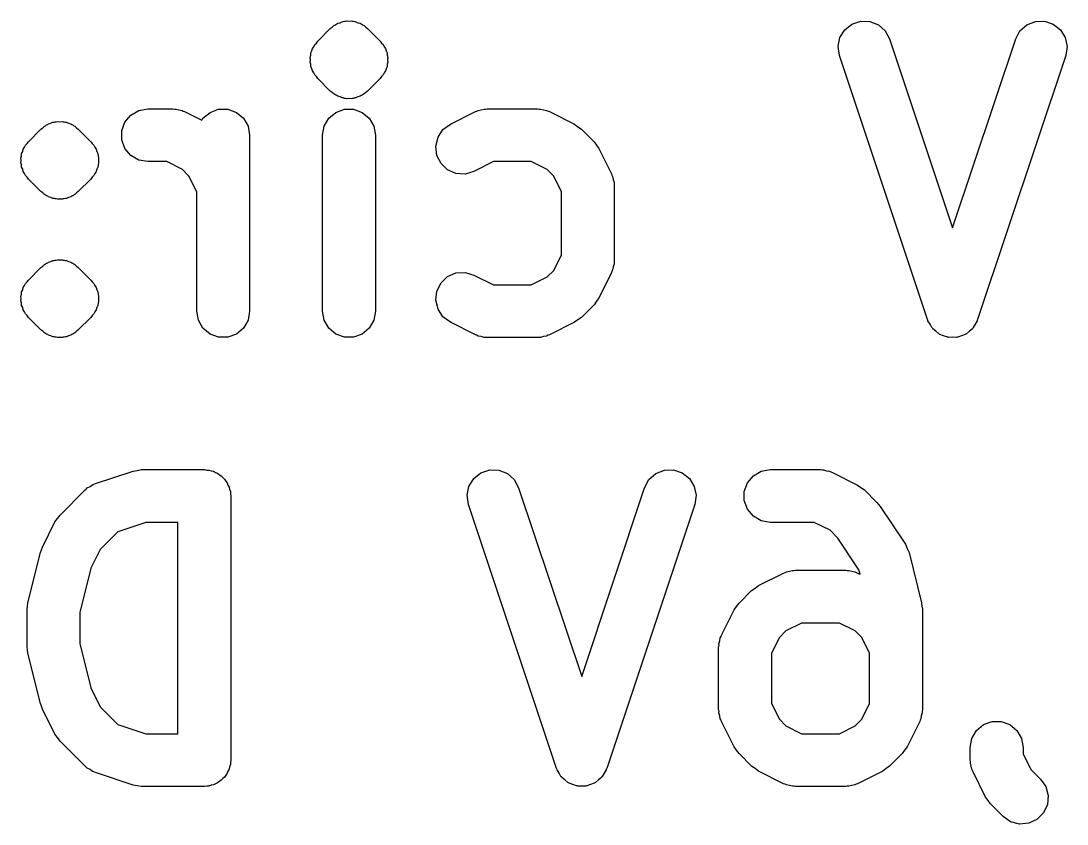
# Model space of a CAD drawing. Extents: x 92.1 to 192.1, y -135.1 to -45.9.
# Drawn here: x 162.1 to 168.04, y -80.87 to -76.3 of the extents above; entities that cross this region are included whole.
import ezdxf

# ---------------------------------------------------------------- set-up
doc = ezdxf.new("R2010")
doc.units = 0
doc.header["$MEASUREMENT"] = 0
doc.layers.add('BLACK', color=7, linetype='CONTINUOUS')

msp = doc.modelspace()

# ---------------------------------------------------------------- linework, layer by layer
at = {"layer": 'BLACK', "linetype": 'CONTINUOUS'}
for p, q in [((163.787, -76.4189), (163.858, -76.3475)), ((163.858, -76.3475), (163.869, -76.34)), ((163.869, -76.34), (163.878, -76.3307)), ((163.878, -76.3307), (163.884, -76.3279)), ((163.884, -76.3279), (163.889, -76.3237)), ((163.889, -76.3237), (163.895, -76.3214)), ((163.895, -76.3214), (163.901, -76.3176)), ((163.901, -76.3176), (163.914, -76.3142)), ((163.914, -76.3142), (163.925, -76.3087)), ((163.925, -76.3087), (163.932, -76.3081)), ((163.932, -76.3081), (163.938, -76.3058)), ((163.938, -76.3058), (163.945, -76.3058)), ((163.945, -76.3058), (163.951, -76.3041)), ((163.951, -76.3041), (163.964, -76.3053)), ((163.964, -76.3053), (163.977, -76.3041)), ((163.977, -76.3041), (163.984, -76.3058)), ((163.984, -76.3058), (163.99, -76.3058)), ((163.99, -76.3058), (163.997, -76.3081)), ((163.997, -76.3081), (164.003, -76.3087)), ((164.003, -76.3087), (164.015, -76.3142)), ((164.015, -76.3142), (164.028, -76.3176)), ((164.028, -76.3176), (164.033, -76.3214)), ((164.033, -76.3214), (164.039, -76.3237)), ((164.039, -76.3237), (164.044, -76.3279)), ((164.044, -76.3279), (164.05, -76.3307)), ((164.05, -76.3307), (164.06, -76.34)), ((164.06, -76.34), (164.07, -76.3475)), ((164.07, -76.3475), (164.142, -76.4189)), ((166.753, -76.3984), (166.781, -76.3541)), ((166.781, -76.3541), (166.821, -76.3217)), ((166.821, -76.3217), (166.871, -76.3052)), ((166.871, -76.3052), (166.923, -76.3066)), ((166.923, -76.3066), (166.971, -76.3258)), ((166.971, -76.3258), (167.01, -76.3603)), ((167.775, -76.3603), (167.814, -76.3258)), ((167.814, -76.3258), (167.863, -76.3066)), ((167.863, -76.3066), (167.915, -76.3052)), ((167.915, -76.3052), (167.964, -76.3217)), ((167.964, -76.3217), (168.005, -76.3541)), ((168.005, -76.3541), (168.032, -76.3984)), ((166.743, -76.4495), (166.753, -76.3984)), ((167.01, -76.3603), (167.035, -76.4061)), ((167.035, -76.4061), (167.393, -77.4792)), ((167.393, -77.4792), (167.751, -76.4061)), ((167.751, -76.4061), (167.775, -76.3603)), ((168.032, -76.3984), (168.043, -76.4495)), ((163.754, -76.4743), (163.757, -76.4616)), ((163.757, -76.4616), (163.764, -76.4509)), ((163.764, -76.4509), (163.77, -76.439)), ((163.77, -76.439), (163.779, -76.4297)), ((163.779, -76.4297), (163.787, -76.4189)), ((164.142, -76.4189), (164.149, -76.4297)), ((164.149, -76.4297), (164.159, -76.439)), ((164.159, -76.439), (164.164, -76.4509)), ((164.164, -76.4509), (164.172, -76.4616)), ((164.172, -76.4616), (164.175, -76.4743)), ((166.751, -76.501), (166.743, -76.4495)), ((168.043, -76.4495), (168.035, -76.501)), ((163.743, -76.5119), (163.747, -76.4993)), ((163.745, -76.525), (163.743, -76.5119)), ((163.743, -76.5381), (163.745, -76.525)), ((163.747, -76.4993), (163.748, -76.4862)), ((163.748, -76.4862), (163.754, -76.4743)), ((164.175, -76.4743), (164.181, -76.4862)), ((164.181, -76.4862), (164.182, -76.4993)), ((164.182, -76.4993), (164.185, -76.5119)), ((164.185, -76.5119), (164.184, -76.525)), ((164.184, -76.525), (164.185, -76.5381)), ((167.251, -78.001), (166.751, -76.501)), ((168.035, -76.501), (167.535, -78.001)), ((163.747, -76.5507), (163.743, -76.5381)), ((163.748, -76.5638), (163.747, -76.5507)), ((163.754, -76.5757), (163.748, -76.5638)), ((163.757, -76.5884), (163.754, -76.5757)), ((163.764, -76.5991), (163.757, -76.5884)), ((164.172, -76.5884), (164.164, -76.5991)), ((164.175, -76.5757), (164.172, -76.5884)), ((164.181, -76.5638), (164.175, -76.5757)), ((164.182, -76.5507), (164.181, -76.5638)), ((164.185, -76.5381), (164.182, -76.5507)), ((163.77, -76.611), (163.764, -76.5991)), ((163.779, -76.6203), (163.77, -76.611)), ((163.787, -76.6311), (163.779, -76.6203)), ((163.858, -76.7025), (163.787, -76.6311)), ((164.142, -76.6311), (164.07, -76.7025)), ((164.149, -76.6203), (164.142, -76.6311)), ((164.159, -76.611), (164.149, -76.6203)), ((164.164, -76.5991), (164.159, -76.611)), ((163.869, -76.71), (163.858, -76.7025)), ((163.878, -76.7193), (163.869, -76.71)), ((164.06, -76.71), (164.05, -76.7193)), ((164.07, -76.7025), (164.06, -76.71)), ((163.884, -76.7221), (163.878, -76.7193)), ((163.889, -76.7263), (163.884, -76.7221)), ((163.895, -76.7286), (163.889, -76.7263)), ((163.901, -76.7324), (163.895, -76.7286)), ((163.914, -76.7358), (163.901, -76.7324)), ((163.925, -76.7413), (163.914, -76.7358)), ((163.932, -76.7419), (163.925, -76.7413)), ((163.938, -76.7441), (163.932, -76.7419)), ((163.945, -76.7441), (163.938, -76.7441)), ((163.951, -76.7459), (163.945, -76.7441)), ((163.964, -76.7447), (163.951, -76.7459)), ((163.977, -76.7459), (163.964, -76.7447)), ((163.984, -76.7441), (163.977, -76.7459)), ((163.99, -76.7441), (163.984, -76.7441)), ((163.997, -76.7419), (163.99, -76.7441)), ((164.003, -76.7413), (163.997, -76.7419)), ((164.015, -76.7358), (164.003, -76.7413)), ((164.028, -76.7324), (164.015, -76.7358)), ((164.033, -76.7286), (164.028, -76.7324)), ((164.039, -76.7263), (164.033, -76.7286)), ((164.044, -76.7221), (164.039, -76.7263)), ((164.05, -76.7193), (164.044, -76.7221)), ((162.725, -76.8387), (162.77, -76.8126)), ((162.77, -76.8126), (162.821, -76.8036)), ((162.821, -76.8036), (162.964, -76.8036)), ((162.964, -76.8036), (162.973, -76.8051)), ((162.973, -76.8051), (162.981, -76.8046)), ((162.981, -76.8046), (162.998, -76.8096)), ((162.998, -76.8096), (163.016, -76.8126)), ((163.016, -76.8126), (163.023, -76.8169)), ((163.023, -76.8169), (163.031, -76.8194)), ((163.031, -76.8194), (163.129, -76.8681)), ((163.135, -76.8572), (163.175, -76.8237)), ((163.175, -76.8237), (163.224, -76.8058)), ((163.224, -76.8058), (163.276, -76.8058)), ((163.276, -76.8058), (163.325, -76.8237)), ((163.325, -76.8237), (163.365, -76.8572)), ((163.849, -76.8572), (163.889, -76.8237)), ((163.889, -76.8237), (163.938, -76.8058)), ((163.938, -76.8058), (163.99, -76.8058)), ((163.99, -76.8058), (164.039, -76.8237)), ((164.039, -76.8237), (164.079, -76.8572)), ((164.54, -76.8908), (164.683, -76.8194)), ((164.683, -76.8194), (164.691, -76.8169)), ((164.691, -76.8169), (164.699, -76.8126)), ((164.699, -76.8126), (164.716, -76.8096)), ((164.716, -76.8096), (164.733, -76.8046)), ((164.733, -76.8046), (164.741, -76.8051)), ((164.741, -76.8051), (164.75, -76.8036)), ((164.75, -76.8036), (165.036, -76.8036)), ((165.036, -76.8036), (165.044, -76.8051)), ((165.044, -76.8051), (165.053, -76.8046)), ((165.053, -76.8046), (165.07, -76.8096)), ((165.07, -76.8096), (165.087, -76.8126)), ((165.087, -76.8126), (165.095, -76.8169)), ((165.095, -76.8169), (165.103, -76.8194)), ((165.103, -76.8194), (165.246, -76.8908)), ((162.253, -76.8928), (162.258, -76.8891)), ((162.258, -76.8891), (162.271, -76.8857)), ((162.271, -76.8857), (162.283, -76.8801)), ((162.283, -76.8801), (162.289, -76.8795)), ((162.289, -76.8795), (162.295, -76.8773)), ((162.295, -76.8773), (162.302, -76.8773)), ((162.302, -76.8773), (162.308, -76.8756)), ((162.308, -76.8756), (162.321, -76.8767)), ((162.321, -76.8767), (162.335, -76.8756)), ((162.335, -76.8756), (162.341, -76.8773)), ((162.341, -76.8773), (162.347, -76.8773)), ((162.347, -76.8773), (162.354, -76.8795)), ((162.354, -76.8795), (162.36, -76.8801)), ((162.36, -76.8801), (162.372, -76.8857)), ((162.372, -76.8857), (162.385, -76.8891)), ((162.385, -76.8891), (162.39, -76.8928)), ((162.674, -76.9275), (162.692, -76.8786)), ((162.692, -76.8786), (162.725, -76.8387)), ((163.129, -76.8681), (163.135, -76.8572)), ((163.365, -76.8572), (163.391, -76.9023)), ((163.823, -76.9023), (163.849, -76.8572)), ((164.079, -76.8572), (164.105, -76.9023)), ((162.144, -76.9904), (162.215, -76.9189)), ((162.215, -76.9189), (162.226, -76.9114)), ((162.226, -76.9114), (162.235, -76.9021)), ((162.235, -76.9021), (162.241, -76.8993)), ((162.241, -76.8993), (162.246, -76.8951)), ((162.246, -76.8951), (162.253, -76.8928)), ((162.39, -76.8928), (162.396, -76.8951)), ((162.396, -76.8951), (162.401, -76.8993)), ((162.401, -76.8993), (162.407, -76.9021)), ((162.407, -76.9021), (162.417, -76.9114)), ((162.417, -76.9114), (162.427, -76.9189)), ((162.427, -76.9189), (162.499, -76.9904)), ((162.674, -76.9796), (162.674, -76.9275)), ((163.391, -76.9023), (163.4, -76.9536)), ((163.814, -76.9536), (163.823, -76.9023)), ((164.105, -76.9023), (164.114, -76.9536)), ((164.47, -76.9653), (164.498, -76.9219)), ((164.498, -76.9219), (164.54, -76.8908)), ((165.246, -76.8908), (165.265, -76.9051)), ((165.265, -76.9051), (165.285, -76.9189)), ((165.285, -76.9189), (165.356, -76.9904)), ((162.127, -77.0104), (162.136, -77.0011)), ((162.136, -77.0011), (162.144, -76.9904)), ((162.499, -76.9904), (162.506, -77.0011)), ((162.506, -77.0011), (162.516, -77.0104)), ((162.692, -77.0286), (162.674, -76.9796)), ((163.4, -76.9536), (163.4, -77.9536)), ((163.814, -77.9536), (163.814, -76.9536)), ((164.114, -76.9536), (164.114, -77.9536)), ((164.457, -77.016), (164.47, -76.9653)), ((165.356, -76.9904), (165.37, -77.01)), ((162.104, -77.0707), (162.105, -77.0576)), ((162.105, -77.0576), (162.111, -77.0457)), ((162.111, -77.0457), (162.114, -77.033)), ((162.114, -77.033), (162.122, -77.0223)), ((162.122, -77.0223), (162.127, -77.0104)), ((162.516, -77.0104), (162.521, -77.0223)), ((162.521, -77.0223), (162.529, -77.033)), ((162.529, -77.033), (162.532, -77.0457)), ((162.532, -77.0457), (162.538, -77.0576)), ((162.538, -77.0576), (162.539, -77.0707)), ((162.725, -77.0685), (162.692, -77.0286)), ((164.463, -77.0678), (164.457, -77.016)), ((165.37, -77.01), (165.384, -77.0293)), ((165.384, -77.0293), (165.456, -77.1722)), ((162.101, -77.0834), (162.104, -77.0707)), ((162.102, -77.0964), (162.101, -77.0834)), ((162.101, -77.1095), (162.102, -77.0964)), ((162.104, -77.1222), (162.101, -77.1095)), ((162.105, -77.1353), (162.104, -77.1222)), ((162.539, -77.1222), (162.538, -77.1352)), ((162.539, -77.0707), (162.542, -77.0834)), ((162.542, -77.1095), (162.539, -77.1222)), ((162.542, -77.0834), (162.541, -77.0964)), ((162.541, -77.0964), (162.542, -77.1095)), ((162.77, -77.0945), (162.725, -77.0685)), ((162.821, -77.1036), (162.77, -77.0945)), ((162.929, -77.1036), (162.821, -77.1036)), ((163.018, -77.1483), (162.929, -77.1036)), ((164.487, -77.1144), (164.463, -77.0678)), ((164.524, -77.1502), (164.487, -77.1144)), ((164.785, -77.1036), (164.674, -77.1592)), ((165, -77.1036), (164.785, -77.1036)), ((165.09, -77.1483), (165, -77.1036)), ((162.111, -77.1471), (162.105, -77.1353)), ((162.114, -77.1598), (162.111, -77.1471)), ((162.122, -77.1706), (162.114, -77.1598)), ((162.127, -77.1825), (162.122, -77.1706)), ((162.136, -77.1917), (162.127, -77.1825)), ((162.516, -77.1825), (162.506, -77.1917)), ((162.521, -77.1706), (162.516, -77.1825)), ((162.529, -77.1598), (162.521, -77.1706)), ((162.532, -77.1471), (162.529, -77.1598)), ((162.538, -77.1352), (162.532, -77.1471)), ((163.055, -77.1853), (163.018, -77.1483)), ((163.1, -77.2747), (163.055, -77.1853)), ((164.572, -77.1709), (164.524, -77.1502)), ((164.624, -77.174), (164.572, -77.1709)), ((164.674, -77.1592), (164.624, -77.174)), ((165.127, -77.1853), (165.09, -77.1483)), ((165.171, -77.2747), (165.127, -77.1853)), ((165.456, -77.1722), (165.458, -77.1805)), ((165.458, -77.1805), (165.462, -77.188)), ((162.144, -77.2025), (162.136, -77.1917)), ((162.215, -77.2739), (162.144, -77.2025)), ((162.499, -77.2025), (162.427, -77.2739)), ((162.506, -77.1917), (162.499, -77.2025)), ((165.462, -77.188), (165.465, -77.2053)), ((165.465, -77.2053), (165.47, -77.2221)), ((165.47, -77.2221), (165.47, -77.2308)), ((165.47, -77.2308), (165.471, -77.2393)), ((165.471, -77.2393), (165.471, -77.6679)), ((162.226, -77.2814), (162.215, -77.2739)), ((162.235, -77.2907), (162.226, -77.2814)), ((162.241, -77.2935), (162.235, -77.2907)), ((162.246, -77.2978), (162.241, -77.2935)), ((162.253, -77.3), (162.246, -77.2978)), ((162.258, -77.3038), (162.253, -77.3)), ((162.271, -77.3072), (162.258, -77.3038)), ((162.385, -77.3038), (162.372, -77.3072)), ((162.39, -77.3), (162.385, -77.3038)), ((162.396, -77.2978), (162.39, -77.3)), ((162.401, -77.2935), (162.396, -77.2978)), ((162.407, -77.2907), (162.401, -77.2935)), ((162.417, -77.2815), (162.407, -77.2907)), ((162.427, -77.2739), (162.417, -77.2815)), ((163.1, -77.9536), (163.1, -77.2747)), ((165.171, -77.6324), (165.171, -77.2747)), ((162.283, -77.3127), (162.271, -77.3072)), ((162.289, -77.3133), (162.283, -77.3127)), ((162.295, -77.3156), (162.289, -77.3133)), ((162.302, -77.3156), (162.295, -77.3156)), ((162.308, -77.3173), (162.302, -77.3156)), ((162.321, -77.3161), (162.308, -77.3173)), ((162.335, -77.3173), (162.321, -77.3161)), ((162.341, -77.3156), (162.335, -77.3173)), ((162.347, -77.3156), (162.341, -77.3156)), ((162.354, -77.3133), (162.347, -77.3156)), ((162.36, -77.3127), (162.354, -77.3133)), ((162.372, -77.3072), (162.36, -77.3127)), ((162.302, -77.663), (162.308, -77.6613)), ((162.308, -77.6613), (162.321, -77.6624)), ((162.321, -77.6624), (162.335, -77.6613)), ((162.335, -77.6613), (162.341, -77.663)), ((165.127, -77.7219), (165.171, -77.6324)), ((162.144, -77.7761), (162.215, -77.7046)), ((162.215, -77.7046), (162.226, -77.6971)), ((162.226, -77.6971), (162.235, -77.6878)), ((162.235, -77.6878), (162.241, -77.6851)), ((162.241, -77.6851), (162.246, -77.6808)), ((162.246, -77.6808), (162.253, -77.6786)), ((162.253, -77.6786), (162.258, -77.6748)), ((162.258, -77.6748), (162.271, -77.6714)), ((162.271, -77.6714), (162.283, -77.6658)), ((162.283, -77.6658), (162.289, -77.6653)), ((162.289, -77.6653), (162.295, -77.663)), ((162.295, -77.663), (162.302, -77.663)), ((162.341, -77.663), (162.347, -77.663)), ((162.347, -77.663), (162.354, -77.6653)), ((162.354, -77.6653), (162.36, -77.6658)), ((162.36, -77.6658), (162.372, -77.6714)), ((162.372, -77.6714), (162.385, -77.6748)), ((162.385, -77.6748), (162.39, -77.6786)), ((162.39, -77.6786), (162.396, -77.6808)), ((162.396, -77.6808), (162.401, -77.6851)), ((162.401, -77.6851), (162.407, -77.6878)), ((162.407, -77.6878), (162.417, -77.6971)), ((162.417, -77.6971), (162.427, -77.7046)), ((162.427, -77.7046), (162.499, -77.7761)), ((165.462, -77.7192), (165.458, -77.7267)), ((165.465, -77.7019), (165.462, -77.7192)), ((165.47, -77.685), (165.465, -77.7019)), ((165.471, -77.6679), (165.47, -77.6764)), ((165.47, -77.6764), (165.47, -77.685)), ((162.136, -77.7868), (162.144, -77.7761)), ((162.499, -77.7761), (162.506, -77.7868)), ((164.487, -77.7928), (164.524, -77.757)), ((164.524, -77.757), (164.572, -77.7362)), ((164.572, -77.7362), (164.624, -77.7331)), ((164.624, -77.7331), (164.674, -77.748)), ((164.674, -77.748), (164.785, -77.8036)), ((165, -77.8036), (165.09, -77.7589)), ((165.09, -77.7589), (165.127, -77.7219)), ((165.456, -77.7349), (165.384, -77.8778)), ((165.458, -77.7267), (165.456, -77.7349)), ((162.105, -77.8433), (162.111, -77.8314)), ((162.111, -77.8314), (162.114, -77.8187)), ((162.114, -77.8187), (162.122, -77.808)), ((162.122, -77.808), (162.127, -77.7961)), ((162.127, -77.7961), (162.136, -77.7868)), ((162.506, -77.7868), (162.516, -77.7961)), ((162.516, -77.7961), (162.521, -77.808)), ((162.521, -77.808), (162.529, -77.8187)), ((162.529, -77.8187), (162.532, -77.8314)), ((162.532, -77.8314), (162.538, -77.8433)), ((164.457, -77.8911), (164.463, -77.8394)), ((164.463, -77.8394), (164.487, -77.7928)), ((164.785, -77.8036), (165, -77.8036)), ((162.101, -77.8691), (162.104, -77.8564)), ((162.102, -77.8821), (162.101, -77.8691)), ((162.101, -77.8952), (162.102, -77.8821)), ((162.104, -77.9079), (162.101, -77.8952)), ((162.104, -77.8564), (162.105, -77.8433)), ((162.538, -77.8433), (162.539, -77.8564)), ((162.539, -77.8564), (162.542, -77.8691)), ((162.542, -77.8952), (162.539, -77.9079)), ((162.542, -77.8691), (162.541, -77.8821)), ((162.541, -77.8821), (162.542, -77.8952)), ((164.47, -77.9418), (164.457, -77.8911)), ((165.37, -77.8971), (165.356, -77.9168)), ((165.384, -77.8778), (165.37, -77.8971)), ((162.105, -77.921), (162.104, -77.9079)), ((162.111, -77.9329), (162.105, -77.921)), ((162.114, -77.9455), (162.111, -77.9329)), ((162.122, -77.9563), (162.114, -77.9455)), ((162.127, -77.9682), (162.122, -77.9563)), ((162.521, -77.9563), (162.516, -77.9682)), ((162.529, -77.9455), (162.521, -77.9563)), ((162.532, -77.9329), (162.529, -77.9455)), ((162.538, -77.921), (162.532, -77.9329)), ((162.539, -77.9079), (162.538, -77.921)), ((163.109, -78.0049), (163.1, -77.9536)), ((163.4, -77.9536), (163.391, -78.0049)), ((163.823, -78.0049), (163.814, -77.9536)), ((164.114, -77.9536), (164.105, -78.0049)), ((164.498, -77.9853), (164.47, -77.9418)), ((165.356, -77.9168), (165.285, -77.9882)), ((162.136, -77.9775), (162.127, -77.9682)), ((162.144, -77.9882), (162.136, -77.9775)), ((162.215, -78.0596), (162.144, -77.9882)), ((162.499, -77.9882), (162.427, -78.0596)), ((162.506, -77.9775), (162.499, -77.9882)), ((162.516, -77.9682), (162.506, -77.9775)), ((163.135, -78.05), (163.109, -78.0049)), ((163.391, -78.0049), (163.365, -78.05)), ((163.849, -78.05), (163.823, -78.0049)), ((164.105, -78.0049), (164.079, -78.05)), ((164.54, -78.0163), (164.498, -77.9853)), ((164.683, -78.0877), (164.54, -78.0163)), ((165.246, -78.0163), (165.103, -78.0877)), ((165.265, -78.002), (165.246, -78.0163)), ((165.285, -77.9882), (165.265, -78.002)), ((167.253, -78.0046), (167.251, -78.001)), ((167.253, -78.0087), (167.253, -78.0046)), ((167.265, -78.0275), (167.253, -78.0087)), ((167.532, -78.0087), (167.521, -78.0275)), ((167.533, -78.0046), (167.532, -78.0087)), ((167.535, -78.001), (167.533, -78.0046)), ((162.226, -78.0672), (162.215, -78.0596)), ((162.235, -78.0764), (162.226, -78.0672)), ((162.241, -78.0792), (162.235, -78.0764)), ((162.407, -78.0764), (162.401, -78.0792)), ((162.417, -78.0672), (162.407, -78.0764)), ((162.427, -78.0596), (162.417, -78.0672)), ((163.175, -78.0835), (163.135, -78.05)), ((163.365, -78.05), (163.325, -78.0835)), ((163.889, -78.0835), (163.849, -78.05)), ((164.079, -78.05), (164.039, -78.0835)), ((167.275, -78.0468), (167.265, -78.0275)), ((167.278, -78.0496), (167.275, -78.0468)), ((167.281, -78.0531), (167.278, -78.0496)), ((167.298, -78.0668), (167.281, -78.0531)), ((167.314, -78.0814), (167.298, -78.0668)), ((167.488, -78.0668), (167.471, -78.0814)), ((167.505, -78.0531), (167.488, -78.0668)), ((167.507, -78.0496), (167.505, -78.0531)), ((167.51, -78.0468), (167.507, -78.0496)), ((167.521, -78.0275), (167.51, -78.0468)), ((162.246, -78.0835), (162.241, -78.0792)), ((162.253, -78.0857), (162.246, -78.0835)), ((162.258, -78.0895), (162.253, -78.0857)), ((162.271, -78.0929), (162.258, -78.0895)), ((162.283, -78.0985), (162.271, -78.0929)), ((162.289, -78.099), (162.283, -78.0985)), ((162.295, -78.1013), (162.289, -78.099)), ((162.302, -78.1013), (162.295, -78.1013)), ((162.308, -78.103), (162.302, -78.1013)), ((162.321, -78.1019), (162.308, -78.103)), ((162.335, -78.103), (162.321, -78.1019)), ((162.341, -78.1013), (162.335, -78.103)), ((162.347, -78.1013), (162.341, -78.1013)), ((162.354, -78.099), (162.347, -78.1013)), ((162.36, -78.0985), (162.354, -78.099)), ((162.372, -78.0929), (162.36, -78.0985)), ((162.385, -78.0895), (162.372, -78.0929)), ((162.39, -78.0857), (162.385, -78.0895)), ((162.396, -78.0835), (162.39, -78.0857)), ((162.401, -78.0792), (162.396, -78.0835)), ((163.224, -78.1013), (163.175, -78.0835)), ((163.276, -78.1013), (163.224, -78.1013)), ((163.325, -78.0835), (163.276, -78.1013)), ((163.938, -78.1013), (163.889, -78.0835)), ((163.99, -78.1013), (163.938, -78.1013)), ((164.039, -78.0835), (163.99, -78.1013)), ((164.691, -78.0902), (164.683, -78.0877)), ((164.699, -78.0945), (164.691, -78.0902)), ((164.716, -78.0976), (164.699, -78.0945)), ((164.733, -78.1026), (164.716, -78.0976)), ((164.741, -78.1021), (164.733, -78.1026)), ((164.75, -78.1036), (164.741, -78.1021)), ((165.036, -78.1036), (164.75, -78.1036)), ((165.044, -78.1021), (165.036, -78.1036)), ((165.053, -78.1026), (165.044, -78.1021)), ((165.07, -78.0976), (165.053, -78.1026)), ((165.087, -78.0945), (165.07, -78.0976)), ((165.095, -78.0902), (165.087, -78.0945)), ((165.103, -78.0877), (165.095, -78.0902)), ((167.318, -78.0829), (167.314, -78.0814)), ((167.321, -78.0855), (167.318, -78.0829)), ((167.342, -78.0924), (167.321, -78.0855)), ((167.363, -78.1005), (167.342, -78.0924)), ((167.367, -78.1006), (167.363, -78.1005)), ((167.371, -78.1019), (167.367, -78.1006)), ((167.393, -78.1013), (167.371, -78.1019)), ((167.415, -78.1019), (167.393, -78.1013)), ((167.419, -78.1006), (167.415, -78.1019)), ((167.423, -78.1005), (167.419, -78.1006)), ((167.443, -78.0924), (167.423, -78.1005)), ((167.464, -78.0855), (167.443, -78.0924)), ((167.468, -78.0829), (167.464, -78.0855)), ((167.471, -78.0814), (167.468, -78.0829)), ((162.524, -78.9327), (162.738, -78.8613)), ((162.738, -78.8613), (162.762, -78.8577)), ((162.762, -78.8577), (162.786, -78.8536)), ((162.786, -78.8536), (163.143, -78.8536)), ((163.143, -78.8536), (163.156, -78.8558)), ((163.156, -78.8558), (163.169, -78.8558)), ((163.169, -78.8558), (163.181, -78.8603)), ((163.181, -78.8603), (163.194, -78.8626)), ((163.194, -78.8626), (163.206, -78.8692)), ((163.206, -78.8692), (163.218, -78.8737)), ((163.218, -78.8737), (163.228, -78.8821)), ((163.228, -78.8821), (163.239, -78.8887)), ((163.239, -78.8887), (163.248, -78.8987)), ((163.248, -78.8987), (163.258, -78.9072)), ((163.258, -78.9072), (163.264, -78.9185)), ((164.646, -78.9484), (164.673, -78.904)), ((164.673, -78.904), (164.714, -78.8717)), ((164.714, -78.8717), (164.764, -78.8552)), ((164.764, -78.8552), (164.816, -78.8566)), ((164.816, -78.8566), (164.864, -78.8758)), ((164.864, -78.8758), (164.903, -78.9103)), ((165.668, -78.9103), (165.707, -78.8758)), ((165.707, -78.8758), (165.756, -78.8566)), ((165.756, -78.8566), (165.808, -78.8552)), ((165.808, -78.8552), (165.857, -78.8717)), ((165.857, -78.8717), (165.898, -78.904)), ((165.898, -78.904), (165.925, -78.9484)), ((166.227, -78.9286), (166.261, -78.8887)), ((166.261, -78.8887), (166.306, -78.8626)), ((166.306, -78.8626), (166.357, -78.8536)), ((166.357, -78.8536), (166.643, -78.8536)), ((166.643, -78.8536), (166.651, -78.8551)), ((166.651, -78.8551), (166.66, -78.8546)), ((166.66, -78.8546), (166.677, -78.8596)), ((166.677, -78.8596), (166.694, -78.8626)), ((166.694, -78.8626), (166.702, -78.8669)), ((166.702, -78.8669), (166.71, -78.8694)), ((166.71, -78.8694), (166.853, -78.9408)), ((162.323, -79.1118), (162.465, -78.9689)), ((162.465, -78.9689), (162.472, -78.964)), ((162.472, -78.964), (162.478, -78.9575)), ((162.478, -78.9575), (162.494, -78.9491)), ((162.494, -78.9491), (162.508, -78.9391)), ((162.508, -78.9391), (162.516, -78.9368)), ((162.516, -78.9368), (162.524, -78.9327)), ((163.264, -78.9185), (163.273, -78.9286)), ((163.273, -78.9286), (163.277, -78.9409)), ((163.277, -78.9409), (163.284, -78.9523)), ((163.284, -78.9523), (163.286, -78.9652)), ((163.286, -78.9652), (163.291, -78.9775)), ((164.636, -78.9995), (164.646, -78.9484)), ((164.903, -78.9103), (164.928, -78.9561)), ((164.928, -78.9561), (165.286, -80.0292)), ((165.286, -80.0292), (165.643, -78.9561)), ((165.643, -78.9561), (165.668, -78.9103)), ((165.925, -78.9484), (165.936, -78.9995)), ((166.209, -78.9775), (166.227, -78.9286)), ((166.853, -78.9408), (166.872, -78.9551)), ((166.872, -78.9551), (166.892, -78.9689)), ((166.892, -78.9689), (166.963, -79.0404)), ((163.291, -78.9775), (163.291, -78.9906)), ((163.291, -78.9906), (163.293, -79.0036)), ((163.293, -79.0036), (163.293, -80.5036)), ((164.643, -79.051), (164.636, -78.9995)), ((165.936, -78.9995), (165.928, -79.051)), ((166.209, -79.0296), (166.209, -78.9775)), ((165.143, -80.551), (164.643, -79.051)), ((165.928, -79.051), (165.428, -80.551)), ((166.227, -79.0786), (166.209, -79.0296)), ((166.261, -79.1185), (166.227, -79.0786)), ((166.963, -79.0404), (166.972, -79.0525)), ((166.972, -79.0525), (166.982, -79.0632)), ((166.982, -79.0632), (167.125, -79.2775)), ((162.294, -79.1508), (162.309, -79.1315)), ((162.309, -79.1315), (162.323, -79.1118)), ((166.306, -79.1445), (166.261, -79.1185)), ((166.357, -79.1536), (166.306, -79.1445)), ((162.223, -79.2936), (162.294, -79.1508)), ((162.652, -79.2061), (162.552, -79.3067)), ((162.81, -79.1536), (162.652, -79.2061)), ((162.993, -79.1536), (162.81, -79.1536)), ((162.993, -80.3536), (162.993, -79.1536)), ((166.607, -79.1536), (166.357, -79.1536)), ((166.697, -79.1983), (166.607, -79.1536)), ((166.741, -79.242), (166.697, -79.1983)), ((166.861, -79.4223), (166.741, -79.242)), ((162.14, -79.61), (162.212, -79.3243)), ((162.212, -79.3243), (162.218, -79.3094)), ((162.218, -79.3094), (162.223, -79.2936)), ((162.552, -79.3067), (162.499, -79.4131)), ((167.125, -79.2775), (167.135, -79.3009)), ((167.135, -79.3009), (167.146, -79.3243)), ((167.146, -79.3243), (167.217, -79.61)), ((162.499, -79.4131), (162.436, -79.6649)), ((166.29, -79.5123), (166.433, -79.4408)), ((166.433, -79.4408), (166.441, -79.4384)), ((166.441, -79.4384), (166.449, -79.434)), ((166.449, -79.434), (166.466, -79.431)), ((166.466, -79.431), (166.483, -79.426)), ((166.483, -79.426), (166.491, -79.4265)), ((166.491, -79.4265), (166.5, -79.425)), ((166.5, -79.425), (166.786, -79.425)), ((166.786, -79.425), (166.794, -79.4265)), ((166.794, -79.4265), (166.803, -79.426)), ((166.803, -79.426), (166.82, -79.431)), ((166.82, -79.431), (166.837, -79.434)), ((166.837, -79.434), (166.845, -79.4384)), ((166.845, -79.4384), (166.853, -79.4408)), ((166.853, -79.4408), (166.867, -79.448)), ((166.867, -79.448), (166.861, -79.4223)), ((166.18, -79.6118), (166.251, -79.5404)), ((166.251, -79.5404), (166.271, -79.5266)), ((166.271, -79.5266), (166.29, -79.5123)), ((162.139, -79.6284), (162.14, -79.61)), ((166.166, -79.6315), (166.18, -79.6118)), ((167.217, -79.61), (167.218, -79.6284)), ((162.136, -79.6464), (162.139, -79.6284)), ((162.136, -79.8607), (162.136, -79.6464)), ((162.436, -79.6649), (162.436, -79.8422)), ((166.08, -79.7936), (166.152, -79.6508)), ((166.152, -79.6508), (166.166, -79.6315)), ((167.218, -79.6284), (167.221, -79.6464)), ((167.221, -79.6464), (167.221, -80.2179)), ((166.535, -79.725), (166.446, -79.7697)), ((166.75, -79.725), (166.535, -79.725)), ((166.84, -79.7697), (166.75, -79.725)), ((166.078, -79.8019), (166.08, -79.7936)), ((166.446, -79.7697), (166.409, -79.8067)), ((166.877, -79.8067), (166.84, -79.7697)), ((162.436, -79.8422), (162.499, -80.0941)), ((166.064, -79.8607), (166.066, -79.8522)), ((166.065, -79.8436), (166.07, -79.8267)), ((166.066, -79.8522), (166.065, -79.8436)), ((166.07, -79.8267), (166.073, -79.8094)), ((166.073, -79.8094), (166.078, -79.8019)), ((166.409, -79.8067), (166.364, -79.8961)), ((166.921, -79.8961), (166.877, -79.8067)), ((162.139, -79.8788), (162.136, -79.8607)), ((162.14, -79.8971), (162.139, -79.8788)), ((162.212, -80.1828), (162.14, -79.8971)), ((166.064, -80.2179), (166.064, -79.8607)), ((166.364, -79.8961), (166.364, -80.1824)), ((166.921, -80.1824), (166.921, -79.8961)), ((162.499, -80.0941), (162.552, -80.2004)), ((162.218, -80.1978), (162.212, -80.1828)), ((162.223, -80.2135), (162.218, -80.1978)), ((162.294, -80.3564), (162.223, -80.2135)), ((162.552, -80.2004), (162.652, -80.301)), ((166.364, -80.1824), (166.409, -80.2719)), ((166.877, -80.2719), (166.921, -80.1824)), ((166.066, -80.2264), (166.064, -80.2179)), ((166.065, -80.235), (166.066, -80.2264)), ((166.07, -80.2518), (166.065, -80.235)), ((166.073, -80.2692), (166.07, -80.2518)), ((166.078, -80.2767), (166.073, -80.2692)), ((166.409, -80.2719), (166.446, -80.3089)), ((166.84, -80.3089), (166.877, -80.2719)), ((167.212, -80.2692), (167.208, -80.2767)), ((167.215, -80.2519), (167.212, -80.2692)), ((167.22, -80.235), (167.215, -80.2519)), ((167.221, -80.2179), (167.22, -80.2264)), ((167.22, -80.2264), (167.22, -80.235)), ((162.652, -80.301), (162.81, -80.3536)), ((166.08, -80.2849), (166.078, -80.2767)), ((166.152, -80.4278), (166.08, -80.2849)), ((166.446, -80.3089), (166.535, -80.3536)), ((166.75, -80.3536), (166.84, -80.3089)), ((167.206, -80.2849), (167.134, -80.4278)), ((167.208, -80.2767), (167.206, -80.2849)), ((167.502, -80.3808), (167.528, -80.3357)), ((167.528, -80.3357), (167.568, -80.3022)), ((167.568, -80.3022), (167.617, -80.2844)), ((167.617, -80.2844), (167.669, -80.2844)), ((167.669, -80.2844), (167.718, -80.3022)), ((167.718, -80.3022), (167.758, -80.3357)), ((167.758, -80.3357), (167.784, -80.3808)), ((162.309, -80.3757), (162.294, -80.3564)), ((162.323, -80.3954), (162.309, -80.3757)), ((162.81, -80.3536), (162.993, -80.3536)), ((166.535, -80.3536), (166.75, -80.3536)), ((167.493, -80.4321), (167.502, -80.3808)), ((167.784, -80.3808), (167.793, -80.4321)), ((162.465, -80.5382), (162.323, -80.3954)), ((166.166, -80.4471), (166.152, -80.4278)), ((166.18, -80.4668), (166.166, -80.4471)), ((167.12, -80.4471), (167.106, -80.4668)), ((167.134, -80.4278), (167.12, -80.4471)), ((167.493, -80.5036), (167.493, -80.4321)), ((167.793, -80.4321), (167.793, -80.4682)), ((163.293, -80.5036), (163.291, -80.5165)), ((166.251, -80.5382), (166.18, -80.4668)), ((167.106, -80.4668), (167.035, -80.5382)), ((167.494, -80.5121), (167.493, -80.5036)), ((167.494, -80.5207), (167.494, -80.5121)), ((167.793, -80.4682), (167.838, -80.5576)), ((162.472, -80.5432), (162.465, -80.5382)), ((162.478, -80.5496), (162.472, -80.5432)), ((162.494, -80.558), (162.478, -80.5496)), ((162.508, -80.5681), (162.494, -80.558)), ((162.516, -80.5703), (162.508, -80.5681)), ((162.524, -80.5744), (162.516, -80.5703)), ((163.277, -80.5662), (163.273, -80.5786)), ((163.284, -80.5549), (163.277, -80.5662)), ((163.286, -80.5419), (163.284, -80.5549)), ((163.291, -80.5296), (163.286, -80.5419)), ((163.291, -80.5165), (163.291, -80.5296)), ((165.145, -80.5546), (165.143, -80.551)), ((165.146, -80.5587), (165.145, -80.5546)), ((165.158, -80.5775), (165.146, -80.5587)), ((165.425, -80.5587), (165.414, -80.5775)), ((165.426, -80.5546), (165.425, -80.5587)), ((165.428, -80.551), (165.426, -80.5546)), ((166.271, -80.552), (166.251, -80.5382)), ((166.29, -80.5663), (166.271, -80.552)), ((166.433, -80.6377), (166.29, -80.5663)), ((166.996, -80.5663), (166.853, -80.6377)), ((167.015, -80.552), (166.996, -80.5663)), ((167.035, -80.5382), (167.015, -80.552)), ((167.499, -80.5376), (167.494, -80.5207)), ((167.502, -80.5549), (167.499, -80.5376)), ((167.506, -80.5624), (167.502, -80.5549)), ((167.509, -80.5707), (167.506, -80.5624)), ((167.58, -80.7135), (167.509, -80.5707)), ((167.838, -80.5576), (167.892, -80.6118)), ((162.738, -80.6459), (162.524, -80.5744)), ((163.228, -80.625), (163.218, -80.6335)), ((163.239, -80.6185), (163.228, -80.625)), ((163.248, -80.6084), (163.239, -80.6185)), ((163.258, -80.6), (163.248, -80.6084)), ((163.264, -80.5886), (163.258, -80.6)), ((163.273, -80.5786), (163.264, -80.5886)), ((165.168, -80.5968), (165.158, -80.5775)), ((165.171, -80.5996), (165.168, -80.5968)), ((165.173, -80.6031), (165.171, -80.5996)), ((165.191, -80.6168), (165.173, -80.6031)), ((165.207, -80.6314), (165.191, -80.6168)), ((165.211, -80.6329), (165.207, -80.6314)), ((165.214, -80.6355), (165.211, -80.6329)), ((165.36, -80.6329), (165.357, -80.6355)), ((165.364, -80.6314), (165.36, -80.6329)), ((165.381, -80.6168), (165.364, -80.6314)), ((165.398, -80.6031), (165.381, -80.6168)), ((165.4, -80.5996), (165.398, -80.6031)), ((165.403, -80.5968), (165.4, -80.5996)), ((165.414, -80.5775), (165.403, -80.5968)), ((167.892, -80.6118), (167.922, -80.6545)), ((162.762, -80.6494), (162.738, -80.6459)), ((162.786, -80.6536), (162.762, -80.6494)), ((163.143, -80.6536), (162.786, -80.6536)), ((163.156, -80.6513), (163.143, -80.6536)), ((163.169, -80.6513), (163.156, -80.6513)), ((163.181, -80.6468), (163.169, -80.6513)), ((163.194, -80.6445), (163.181, -80.6468)), ((163.206, -80.638), (163.194, -80.6445)), ((163.218, -80.6335), (163.206, -80.638)), ((165.235, -80.6424), (165.214, -80.6355)), ((165.256, -80.6505), (165.235, -80.6424)), ((165.26, -80.6506), (165.256, -80.6505)), ((165.264, -80.6519), (165.26, -80.6506)), ((165.286, -80.6513), (165.264, -80.6519)), ((165.308, -80.6519), (165.286, -80.6513)), ((165.312, -80.6506), (165.308, -80.6519)), ((165.316, -80.6505), (165.312, -80.6506)), ((165.336, -80.6424), (165.316, -80.6505)), ((165.357, -80.6355), (165.336, -80.6424)), ((166.441, -80.6402), (166.433, -80.6377)), ((166.449, -80.6445), (166.441, -80.6402)), ((166.466, -80.6476), (166.449, -80.6445)), ((166.483, -80.6526), (166.466, -80.6476)), ((166.491, -80.6521), (166.483, -80.6526)), ((166.5, -80.6536), (166.491, -80.6521)), ((166.786, -80.6536), (166.5, -80.6536)), ((166.794, -80.6521), (166.786, -80.6536)), ((166.803, -80.6526), (166.794, -80.6521)), ((166.82, -80.6476), (166.803, -80.6526)), ((166.837, -80.6445), (166.82, -80.6476)), ((166.845, -80.6402), (166.837, -80.6445)), ((166.853, -80.6377), (166.845, -80.6402)), ((167.922, -80.6545), (167.935, -80.7048)), ((167.594, -80.7328), (167.58, -80.7135)), ((167.608, -80.7525), (167.594, -80.7328)), ((167.935, -80.7048), (167.931, -80.7567)), ((167.68, -80.8239), (167.608, -80.7525)), ((167.909, -80.8039), (167.872, -80.8407)), ((167.931, -80.7567), (167.909, -80.8039)), ((167.722, -80.8538), (167.68, -80.8239)), ((167.773, -80.8673), (167.722, -80.8538)), ((167.825, -80.8627), (167.773, -80.8673)), ((167.872, -80.8407), (167.825, -80.8627))]:
    msp.add_line(p, q, dxfattribs=at)

doc.saveas('drawing.dxf')
